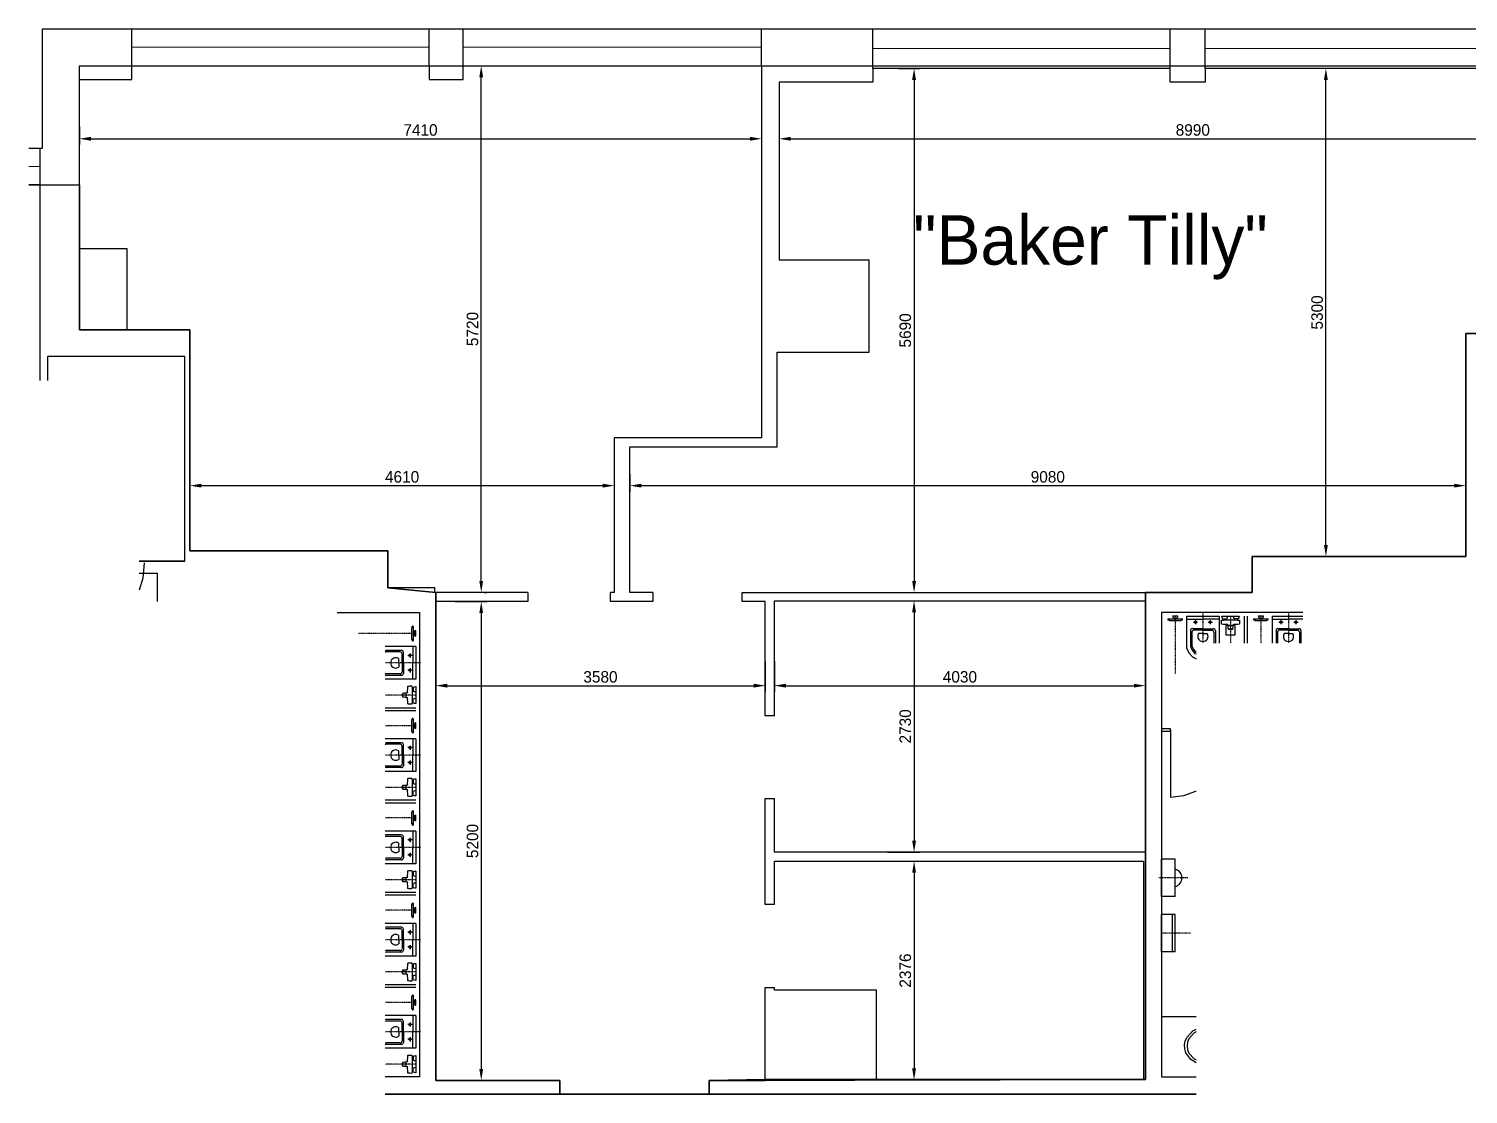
# Model space of a CAD drawing. Header units: millimetres. Extents: x 1205159 to 1229863, y -139562 to -127992.
# Drawn here: x 1205159 to 1220796, y -139562 to -127992 of the extents above; entities that cross this region are included whole.
import ezdxf

# ---------------------------------------------------------------- set-up
doc = ezdxf.new("R2010")
doc.units = ezdxf.units.MM
doc.linetypes.add('DASHDOT2', pattern=[12.7, 6.35, -3.175, 0, -3.175])
for name, color, linetype in [('OFFICE_BOUNDARY', 3, 'Continuous'), ('Qapi', 7, 'Continuous'), ('Santexnika', 7, 'Continuous')]:
    doc.layers.add(name, color=color, linetype=linetype)

msp = doc.modelspace()

# ---------------------------------------------------------------- linework, layer by layer
for p, q in [((1205309, -129287), (1205309, -127992)), ((1205309, -127992), (1222699, -127992)), ((1206279, -128542), (1206279, -128392)), ((1206279, -128392), (1209509, -128392)), ((1209509, -128392), (1209509, -128542)), ((1209879, -128542), (1209879, -128392)), ((1209879, -128392), (1213119, -128392)), ((1213119, -128392), (1213119, -132432)), ((1205709, -130382), (1205709, -128542)), ((1205709, -128542), (1206279, -128542)), ((1209509, -128542), (1209879, -128542)), ((1205159, -129287), (1205309, -129287)), ((1205283, -129687), (1205159, -129687)), ((1205283, -131812), (1205283, -129687)), ((1206229, -130382), (1205709, -130382)), ((1206229, -131262), (1206229, -130382)), ((1206909, -131262), (1206229, -131262)), ((1206909, -133662), (1206909, -131262)), ((1206853, -131552), (1205363, -131552)), ((1205363, -131552), (1205363, -131812)), ((1206853, -133772), (1206853, -131552)), ((1213119, -132432), (1211519, -132432)), ((1211519, -132432), (1211519, -134112)), ((1209059, -133662), (1206909, -133662)), ((1209059, -134062), (1209059, -133662)), ((1206359, -133772), (1206853, -133772)), ((1206359, -133902), (1206553, -133902)), ((1206553, -133902), (1206553, -134212)), ((1209569, -134062), (1209059, -134062)), ((1209569, -134112), (1209569, -134062)), ((1210579, -134112), (1209569, -134112)), ((1211519, -134112), (1211479, -134112)), ((1208509, -134332), (1209403, -134332)), ((1209403, -134332), (1209403, -139372)), ((1218999, -134332), (1217463, -134332)), ((1217463, -134332), (1217463, -139372)), ((1218999, -134332), (1217463, -134332)), ((1217463, -134332), (1217463, -139372)), ((1209403, -139372), (1209029, -139372)), ((1217463, -139372), (1217839, -139372)), ((1217463, -139372), (1217839, -139372)), ((1210929, -139562), (1209029, -139562)), ((1217839, -139562), (1212549, -139562))]:
    msp.add_line(p, q)
at = {"color": 18, "lineweight": 30, "true_color": 0x000000}
for p, q in [((1205709, -128392), (1222299, -128392)), ((1205709, -131262), (1205709, -128392)), ((1206909, -131262), (1205709, -131262)), ((1206909, -133662), (1206909, -131262)), ((1222299, -131302), (1220769, -131302)), ((1220769, -131302), (1220769, -133722)), ((1209059, -133662), (1206909, -133662)), ((1209059, -134062), (1209059, -133662)), ((1220769, -133722), (1218449, -133722)), ((1218449, -133722), (1218449, -134112)), ((1209579, -134112), (1209059, -134062)), ((1209579, -139412), (1209579, -134112)), ((1218449, -134112), (1217289, -134112)), ((1217289, -134112), (1217289, -139402)), ((1210929, -139412), (1209579, -139412)), ((1210929, -139562), (1210929, -139412)), ((1213159, -139402), (1212549, -139412)), ((1212549, -139412), (1212549, -139562)), ((1217289, -139402), (1213159, -139402)), ((1212549, -139562), (1210929, -139562))]:
    msp.add_line(p, q, dxfattribs=at)
at = {"color": 0, "lineweight": -2, "transparency": 16777216}
for p, q in [((1210074, -133987), (1210074, -128517)), ((1210105, -128392), (1210136, -128392)), ((1214607, -128422), (1214839, -128422)), ((1219755, -128422), (1219187, -128422)), ((1214776, -128547), (1214776, -133987)), ((1219250, -133597), (1219250, -128547)), ((1213309, -129001), (1213309, -129249)), ((1205709, -129051), (1205709, -129249)), ((1213119, -129051), (1213119, -129249)), ((1205834, -129186), (1212994, -129186)), ((1213434, -129186), (1222174, -129186)), ((1206909, -132493), (1206909, -133016)), ((1211519, -132766), (1211519, -133016)), ((1211689, -132829), (1211689, -133016)), ((1207034, -132953), (1211394, -132953)), ((1211814, -132953), (1220644, -132953)), ((1220769, -132975), (1220769, -133016)), ((1219577, -133722), (1219187, -133722)), ((1210105, -134112), (1210136, -134112)), ((1214607, -134112), (1214839, -134112)), ((1209789, -134212), (1210136, -134212)), ((1214289, -134202), (1214839, -134202)), ((1210074, -134337), (1210074, -139287)), ((1214776, -134327), (1214776, -136807)), ((1217289, -134540), (1217289, -135187)), ((1209579, -134738), (1209579, -135187)), ((1213159, -134863), (1213159, -135187)), ((1213259, -134858), (1213259, -135187)), ((1209704, -135125), (1213034, -135125)), ((1213384, -135125), (1217164, -135125)), ((1214489, -136932), (1214839, -136932)), ((1214620, -137032), (1214839, -137032)), ((1214776, -137157), (1214776, -139282)), ((1209789, -139412), (1210136, -139412)), ((1214625, -139407), (1214839, -139407))]:
    msp.add_line(p, q, dxfattribs=at)
at = {"color": 5, "lineweight": 5}
msp.add_line((1205159, -129487), (1205283, -129487), dxfattribs=at)
at = {"color": 1, "lineweight": 30}
for p, q in [((1205159, -129687), (1205709, -129687)), ((1205709, -129687), (1205709, -131262)), ((1205709, -131262), (1206909, -131262)), ((1206909, -131262), (1206909, -133662)), ((1220769, -133722), (1220769, -131302)), ((1220769, -131302), (1222299, -131302)), ((1206909, -133662), (1209059, -133662)), ((1209059, -133662), (1209059, -134062)), ((1206853, -133772), (1206359, -133772)), ((1218449, -134112), (1218449, -133722)), ((1218449, -133722), (1220769, -133722)), ((1209059, -134062), (1209579, -134112)), ((1209579, -134112), (1209579, -139412)), ((1217289, -139402), (1217289, -134112)), ((1217289, -134112), (1218449, -134112)), ((1209579, -139412), (1210929, -139412)), ((1210929, -139412), (1210929, -139562)), ((1212549, -139412), (1217289, -139402)), ((1212549, -139562), (1212549, -139412)), ((1209029, -139562), (1217839, -139562)), ((1210929, -139562), (1212549, -139562))]:
    msp.add_line(p, q, dxfattribs=at)
for points in [[(1206279, -128392), (1206279, -127992)], [(1209509, -128392), (1209509, -127992)], [(1209879, -128392), (1209879, -127992)], [(1213119, -128392), (1213119, -127992)], [(1214329, -128422), (1214329, -127992)], [(1217559, -128422), (1217559, -127992)], [(1217939, -128422), (1217939, -127992)], [(1221199, -131302), (1221199, -130382), (1222299, -130382), (1222299, -128572), (1221169, -128572), (1221169, -128422), (1217939, -128422), (1217939, -128572), (1217559, -128572), (1217559, -128422), (1214329, -128422), (1214329, -128572), (1213309, -128572), (1213309, -130502)], [(1205283, -129882), (1205283, -129287)], [(1211939, -134112), (1211689, -134112), (1211689, -132532), (1213289, -132532), (1213289, -131502), (1214289, -131502), (1214289, -130502)], [(1213309, -130502), (1214289, -130502)], [(1212909, -134112), (1218449, -134112), (1218449, -133722), (1220769, -133722), (1220769, -131302), (1221199, -131302)], [(1210579, -134112), (1210579, -134212), (1209579, -134212), (1209579, -139412), (1210929, -139412), (1210929, -139562)], [(1211939, -134112), (1211939, -134212), (1211479, -134212), (1211479, -134112)], [(1213259, -135452), (1213159, -135452), (1213159, -134212), (1212909, -134212), (1212909, -134112)], [(1213259, -135452), (1213259, -134202), (1217289, -134202), (1217289, -136932), (1213259, -136932), (1213259, -136352)], [(1213259, -137502), (1213159, -137502), (1213159, -136352), (1213259, -136352)], [(1213259, -137502), (1213259, -137032), (1217269, -137032), (1217269, -139402), (1214369, -139402), (1214369, -138432), (1213259, -138432), (1213259, -138402)], [(1212549, -139412), (1213159, -139412), (1213159, -138402), (1213259, -138402)], [(1212549, -139562), (1212549, -139412)]]:
    msp.add_lwpolyline(points)
at = {"color": 5, "lineweight": 5}
for points in [[(1206279, -128192), (1209509, -128192)], [(1209879, -128192), (1213119, -128192)], [(1217559, -128207), (1214329, -128207)], [(1221169, -128207), (1217939, -128207)]]:
    msp.add_lwpolyline(points, dxfattribs=at)
at = {"color": 0, "transparency": 16777216}
for points in [[(1210053, -128517), (1210094, -128517), (1210074, -128392)], [(1214755, -128547), (1214797, -128547), (1214776, -128422)], [(1219229, -128547), (1219271, -128547), (1219250, -128422)], [(1205834, -129165), (1205834, -129207), (1205709, -129186)], [(1212994, -129165), (1212994, -129207), (1213119, -129186)], [(1213434, -129165), (1213434, -129207), (1213309, -129186)], [(1207034, -132932), (1207034, -132974), (1206909, -132953)], [(1211394, -132932), (1211394, -132974), (1211519, -132953)], [(1211814, -132932), (1211814, -132974), (1211689, -132953)], [(1220644, -132932), (1220644, -132974), (1220769, -132953)], [(1219229, -133597), (1219271, -133597), (1219250, -133722)], [(1210053, -133987), (1210094, -133987), (1210074, -134112)], [(1214755, -133987), (1214797, -133987), (1214776, -134112)], [(1210053, -134337), (1210094, -134337), (1210074, -134212)], [(1214755, -134327), (1214797, -134327), (1214776, -134202)], [(1209704, -135104), (1209704, -135146), (1209579, -135125)], [(1213034, -135104), (1213034, -135146), (1213159, -135125)], [(1213384, -135104), (1213384, -135146), (1213259, -135125)], [(1217164, -135104), (1217164, -135146), (1217289, -135125)], [(1214755, -136807), (1214797, -136807), (1214776, -136932)], [(1214755, -137157), (1214797, -137157), (1214776, -137032)], [(1210053, -139287), (1210094, -139287), (1210074, -139412)], [(1214755, -139282), (1214797, -139282), (1214776, -139407)]]:
    msp.add_solid(points, dxfattribs=at)
at = {"layer": 'OFFICE_BOUNDARY'}
msp.add_lwpolyline([(1205709, -128392), (1222299, -128392), (1222299, -131302), (1220769, -131302), (1220769, -133722), (1218449, -133722), (1218449, -134112), (1217289, -134112), (1217289, -139402), (1213159, -139402), (1212549, -139412), (1212549, -139562), (1210929, -139562), (1210929, -139412), (1209579, -139412), (1209579, -134112), (1209059, -134062), (1209059, -133662), (1206909, -133662), (1206909, -131262), (1205709, -131262), (1205709, -128392)], close=True, dxfattribs=at)
at = {"layer": 'Qapi'}
msp.add_lwpolyline([(1206413, -133792), (1206397, -133958), (1206359, -134089)], dxfattribs=at)
at = {"layer": 'Santexnika', "color": 26, "linetype": 'DASHDOT2', "true_color": 0x791e15}
for p, q in [((1217913, -134322), (1217913, -134662)), ((1218843, -134322), (1218843, -134662)), ((1217613, -134372), (1217613, -134996)), ((1218213, -134372), (1218213, -134662)), ((1218543, -134372), (1218543, -134662)), ((1209363, -134558), (1208739, -134558)), ((1209413, -134878), (1209029, -134878)), ((1209363, -135228), (1209029, -135228)), ((1209363, -135560), (1209029, -135560)), ((1209413, -135880), (1209029, -135880)), ((1209363, -136230), (1209029, -136230)), ((1209363, -136562), (1209029, -136562)), ((1209413, -136882), (1209029, -136882)), ((1209363, -137232), (1209029, -137232)), ((1217749, -137212), (1217433, -137212)), ((1209363, -137564), (1209029, -137564)), ((1209413, -137884), (1209029, -137884)), ((1217779, -137812), (1217463, -137812)), ((1209363, -138234), (1209029, -138234)), ((1209363, -138566), (1209029, -138566)), ((1209413, -138886), (1209029, -138886)), ((1209363, -139236), (1209029, -139236))]:
    msp.add_line(p, q, dxfattribs=at)
at = {"layer": 'Santexnika'}
for p, q in [((1217538, -134400), (1217688, -134400)), ((1217538, -134410), (1217549, -134410)), ((1217549, -134400), (1217549, -134417)), ((1217549, -134417), (1217678, -134417)), ((1217643, -134372), (1217584, -134372)), ((1217591, -134389), (1217635, -134389)), ((1217597, -134400), (1217597, -134389)), ((1217630, -134400), (1217630, -134389)), ((1217678, -134400), (1217678, -134417)), ((1217678, -134410), (1217688, -134410)), ((1217736, -134372), (1218091, -134372)), ((1217736, -134372), (1217736, -134714)), ((1217736, -134404), (1217913, -134404)), ((1217810, -134435), (1217856, -134435)), ((1217832, -134413), (1217832, -134457)), ((1218091, -134404), (1217913, -134404)), ((1217971, -134435), (1218017, -134435)), ((1217993, -134413), (1217993, -134457)), ((1218091, -134372), (1218091, -134662)), ((1218120, -134372), (1218306, -134372)), ((1218128, -134399), (1218172, -134399)), ((1218133, -134413), (1218133, -134399)), ((1218166, -134410), (1218166, -134399)), ((1218234, -134475), (1218192, -134475)), ((1218298, -134399), (1218255, -134399)), ((1218260, -134410), (1218260, -134399)), ((1218293, -134413), (1218293, -134399)), ((1218363, -134372), (1218363, -134662)), ((1218393, -134372), (1218393, -134662)), ((1218468, -134400), (1218618, -134400)), ((1218468, -134410), (1218479, -134410)), ((1218479, -134400), (1218479, -134417)), ((1218479, -134417), (1218608, -134417)), ((1218573, -134372), (1218514, -134372)), ((1218521, -134389), (1218565, -134389)), ((1218527, -134400), (1218527, -134389)), ((1218560, -134400), (1218560, -134389)), ((1218608, -134400), (1218608, -134417)), ((1218608, -134410), (1218618, -134410)), ((1218666, -134372), (1218999, -134372)), ((1218666, -134372), (1218666, -134662)), ((1218666, -134404), (1218843, -134404)), ((1218740, -134435), (1218786, -134435)), ((1218762, -134413), (1218762, -134457)), ((1218999, -134404), (1218843, -134404)), ((1218901, -134435), (1218947, -134435)), ((1218923, -134413), (1218923, -134457)), ((1209334, -134493), (1209317, -134493)), ((1209317, -134493), (1209317, -134622)), ((1209334, -134622), (1209317, -134622)), ((1209324, -134483), (1209324, -134493)), ((1209324, -134622), (1209324, -134633)), ((1209334, -134483), (1209334, -134633)), ((1209334, -134541), (1209345, -134541)), ((1209334, -134574), (1209345, -134574)), ((1209345, -134536), (1209345, -134579)), ((1209363, -134587), (1209363, -134528)), ((1217778, -134527), (1217778, -134695)), ((1217794, -134543), (1217794, -134694)), ((1217913, -134506), (1217799, -134506)), ((1217913, -134521), (1217815, -134521)), ((1217913, -134557), (1217867, -134557)), ((1217913, -134506), (1218028, -134506)), ((1217913, -134521), (1218011, -134521)), ((1217913, -134557), (1217960, -134557)), ((1218032, -134543), (1218032, -134662)), ((1218049, -134527), (1218049, -134662)), ((1218708, -134527), (1218708, -134662)), ((1218724, -134543), (1218724, -134662)), ((1218843, -134506), (1218729, -134506)), ((1218843, -134521), (1218745, -134521)), ((1218843, -134557), (1218797, -134557)), ((1218843, -134506), (1218958, -134506)), ((1218843, -134521), (1218941, -134521)), ((1218843, -134557), (1218890, -134557)), ((1218962, -134543), (1218962, -134662)), ((1218979, -134527), (1218979, -134662)), ((1209363, -134700), (1209029, -134700)), ((1209208, -134742), (1209040, -134742)), ((1209192, -134759), (1209041, -134759)), ((1209214, -134878), (1209214, -134780)), ((1209229, -134878), (1209229, -134763)), ((1209300, -134775), (1209300, -134820)), ((1209331, -134700), (1209331, -134878)), ((1209363, -134700), (1209363, -135055)), ((1209177, -134878), (1209177, -134831)), ((1209177, -134878), (1209177, -134924)), ((1209214, -134878), (1209214, -134975)), ((1209229, -134878), (1209229, -134992)), ((1209322, -134796), (1209278, -134796)), ((1209300, -134936), (1209300, -134981)), ((1209331, -135055), (1209331, -134878)), ((1209363, -135055), (1209029, -135055)), ((1209208, -135013), (1209040, -135013)), ((1209192, -134996), (1209041, -134996)), ((1209322, -134957), (1209278, -134957)), ((1209260, -135249), (1209260, -135206)), ((1209322, -135148), (1209335, -135148)), ((1209324, -135181), (1209335, -135181)), ((1209335, -135142), (1209335, -135186)), ((1209363, -135135), (1209363, -135320)), ((1209029, -135364), (1209363, -135364)), ((1209029, -135394), (1209363, -135394)), ((1209322, -135307), (1209335, -135307)), ((1209324, -135275), (1209335, -135275)), ((1209335, -135313), (1209335, -135269)), ((1209334, -135495), (1209317, -135495)), ((1209317, -135495), (1209317, -135624)), ((1209324, -135485), (1209324, -135495)), ((1209334, -135485), (1209334, -135635)), ((1209334, -135543), (1209345, -135543)), ((1209345, -135538), (1209345, -135581)), ((1209363, -135589), (1209363, -135530)), ((1209363, -135702), (1209029, -135702)), ((1209334, -135624), (1209317, -135624)), ((1209324, -135624), (1209324, -135635)), ((1209331, -135702), (1209331, -135880)), ((1209334, -135576), (1209345, -135576)), ((1209363, -135702), (1209363, -136057)), ((1217563, -135592), (1217463, -135592)), ((1217563, -135622), (1217463, -135622)), ((1217563, -135622), (1217563, -135592)), ((1217563, -135607), (1217563, -136337)), ((1209208, -135744), (1209040, -135744)), ((1209192, -135761), (1209041, -135761)), ((1209177, -135880), (1209177, -135833)), ((1209177, -135880), (1209177, -135926)), ((1209214, -135880), (1209214, -135782)), ((1209214, -135880), (1209214, -135977)), ((1209229, -135880), (1209229, -135765)), ((1209229, -135880), (1209229, -135994)), ((1209322, -135798), (1209278, -135798)), ((1209300, -135777), (1209300, -135822)), ((1209331, -136057), (1209331, -135880)), ((1209208, -136015), (1209040, -136015)), ((1209192, -135998), (1209041, -135998)), ((1209322, -135959), (1209278, -135959)), ((1209300, -135938), (1209300, -135983)), ((1209363, -136057), (1209029, -136057)), ((1209322, -136150), (1209335, -136150)), ((1209324, -136183), (1209335, -136183)), ((1209335, -136144), (1209335, -136188)), ((1209363, -136137), (1209363, -136322)), ((1209260, -136251), (1209260, -136208)), ((1209322, -136309), (1209335, -136309)), ((1209324, -136277), (1209335, -136277)), ((1209335, -136315), (1209335, -136271)), ((1209029, -136366), (1209363, -136366)), ((1209029, -136396), (1209363, -136396)), ((1209334, -136497), (1209317, -136497)), ((1209317, -136497), (1209317, -136626)), ((1209324, -136487), (1209324, -136497)), ((1209334, -136487), (1209334, -136637)), ((1209334, -136626), (1209317, -136626)), ((1209324, -136626), (1209324, -136637)), ((1209334, -136545), (1209345, -136545)), ((1209334, -136578), (1209345, -136578)), ((1209345, -136540), (1209345, -136583)), ((1209363, -136591), (1209363, -136532)), ((1209363, -136704), (1209029, -136704)), ((1209208, -136746), (1209040, -136746)), ((1209192, -136763), (1209041, -136763)), ((1209214, -136882), (1209214, -136784)), ((1209229, -136882), (1209229, -136767)), ((1209322, -136800), (1209278, -136800)), ((1209300, -136779), (1209300, -136824)), ((1209331, -136704), (1209331, -136882)), ((1209363, -136704), (1209363, -137059)), ((1209177, -136882), (1209177, -136835)), ((1209177, -136882), (1209177, -136928)), ((1209214, -136882), (1209214, -136979)), ((1209229, -136882), (1209229, -136996)), ((1209322, -136961), (1209278, -136961)), ((1209300, -136940), (1209300, -136985)), ((1209331, -137059), (1209331, -136882)), ((1209363, -137059), (1209029, -137059)), ((1209208, -137017), (1209040, -137017)), ((1209192, -137000), (1209041, -137000)), ((1209363, -137139), (1209363, -137324)), ((1209260, -137253), (1209260, -137210)), ((1209322, -137152), (1209335, -137152)), ((1209324, -137185), (1209335, -137185)), ((1209324, -137279), (1209335, -137279)), ((1209335, -137146), (1209335, -137190)), ((1209335, -137317), (1209335, -137273)), ((1209029, -137368), (1209363, -137368)), ((1209029, -137398), (1209363, -137398)), ((1209322, -137311), (1209335, -137311)), ((1209334, -137499), (1209317, -137499)), ((1209317, -137499), (1209317, -137628)), ((1209324, -137489), (1209324, -137499)), ((1209334, -137489), (1209334, -137639)), ((1209334, -137547), (1209345, -137547)), ((1209334, -137580), (1209345, -137580)), ((1209345, -137542), (1209345, -137585)), ((1209363, -137593), (1209363, -137534)), ((1209363, -137706), (1209029, -137706)), ((1209208, -137748), (1209040, -137748)), ((1209192, -137765), (1209041, -137765)), ((1209334, -137628), (1209317, -137628)), ((1209324, -137628), (1209324, -137639)), ((1209331, -137706), (1209331, -137884)), ((1209363, -137706), (1209363, -138061)), ((1209177, -137884), (1209177, -137837)), ((1209177, -137884), (1209177, -137930)), ((1209214, -137884), (1209214, -137786)), ((1209214, -137884), (1209214, -137981)), ((1209229, -137884), (1209229, -137769)), ((1209229, -137884), (1209229, -137998)), ((1209322, -137802), (1209278, -137802)), ((1209300, -137781), (1209300, -137826)), ((1209331, -138061), (1209331, -137884)), ((1209363, -138061), (1209029, -138061)), ((1209208, -138019), (1209040, -138019)), ((1209192, -138002), (1209041, -138002)), ((1209322, -137963), (1209278, -137963)), ((1209300, -137942), (1209300, -137987)), ((1209260, -138255), (1209260, -138212)), ((1209322, -138154), (1209335, -138154)), ((1209324, -138187), (1209335, -138187)), ((1209335, -138148), (1209335, -138192)), ((1209363, -138141), (1209363, -138326)), ((1209029, -138370), (1209363, -138370)), ((1209322, -138313), (1209335, -138313)), ((1209324, -138281), (1209335, -138281)), ((1209335, -138319), (1209335, -138275)), ((1209029, -138400), (1209363, -138400)), ((1209334, -138501), (1209317, -138501)), ((1209317, -138501), (1209317, -138630)), ((1209324, -138491), (1209324, -138501)), ((1209334, -138491), (1209334, -138641)), ((1209345, -138544), (1209345, -138587)), ((1209363, -138595), (1209363, -138536)), ((1209334, -138630), (1209317, -138630)), ((1209324, -138630), (1209324, -138641)), ((1209334, -138549), (1209345, -138549)), ((1209334, -138582), (1209345, -138582)), ((1209363, -138708), (1209029, -138708)), ((1209208, -138750), (1209040, -138750)), ((1209192, -138767), (1209041, -138767)), ((1209177, -138886), (1209177, -138839)), ((1209214, -138886), (1209214, -138788)), ((1209229, -138886), (1209229, -138771)), ((1209322, -138804), (1209278, -138804)), ((1209300, -138783), (1209300, -138828)), ((1209331, -138708), (1209331, -138886)), ((1209363, -138708), (1209363, -139063)), ((1217839, -138722), (1217463, -138722)), ((1209192, -139004), (1209041, -139004)), ((1209177, -138886), (1209177, -138932)), ((1209214, -138886), (1209214, -138983)), ((1209229, -138886), (1209229, -139000)), ((1209322, -138965), (1209278, -138965)), ((1209300, -138944), (1209300, -138989)), ((1209331, -139063), (1209331, -138886)), ((1209363, -139063), (1209029, -139063)), ((1209208, -139021), (1209040, -139021)), ((1209322, -139156), (1209335, -139156)), ((1209335, -139150), (1209335, -139194)), ((1209363, -139143), (1209363, -139328)), ((1209260, -139257), (1209260, -139214)), ((1209322, -139315), (1209335, -139315)), ((1209324, -139189), (1209335, -139189)), ((1209324, -139283), (1209335, -139283)), ((1209335, -139321), (1209335, -139277))]:
    msp.add_line(p, q, dxfattribs=at)
at = {"layer": 'Santexnika', "ltscale": 6}
for p, q in [((1217613, -137009), (1217463, -137009)), ((1217463, -137415), (1217463, -137009)), ((1217613, -137415), (1217613, -137009)), ((1217613, -137415), (1217463, -137415)), ((1217613, -137609), (1217463, -137609)), ((1217463, -138015), (1217463, -137609)), ((1217585, -138015), (1217585, -137609)), ((1217613, -138015), (1217613, -137609)), ((1217613, -138015), (1217463, -138015))]:
    msp.add_line(p, q, dxfattribs=at)
at = {"layer": 'Santexnika', "linetype": 'ByBlock'}
msp.add_lwpolyline([(1218163, -134472), (1218163, -134572), (1218263, -134572), (1218263, -134472)], close=True, dxfattribs=at)
at = {"layer": 'Santexnika'}
for points in [[(1209040, -134742), (1209029, -134747)], [(1209041, -134759), (1209029, -134764)], [(1217736, -134714), (1217761, -134769), (1217801, -134813), (1217839, -134833)], [(1217778, -134695), (1217796, -134739), (1217826, -134774), (1217839, -134781)], [(1217794, -134694), (1217811, -134732), (1217838, -134762), (1217839, -134762)], [(1209029, -134991), (1209041, -134996)], [(1209029, -135008), (1209040, -135013)], [(1209040, -135744), (1209029, -135749)], [(1209041, -135761), (1209029, -135766)], [(1209029, -135993), (1209041, -135998)], [(1209029, -136010), (1209040, -136015)], [(1217563, -136337), (1217706, -136317), (1217838, -136272), (1217839, -136272)], [(1209040, -136746), (1209029, -136751)], [(1209041, -136763), (1209029, -136768)], [(1209029, -136995), (1209041, -137000)], [(1209029, -137012), (1209040, -137017)], [(1209040, -137748), (1209029, -137753)], [(1209041, -137765), (1209029, -137770)], [(1209029, -137997), (1209041, -138002)], [(1209029, -138014), (1209040, -138019)], [(1209040, -138750), (1209029, -138755)], [(1209041, -138767), (1209029, -138772)], [(1217839, -139221), (1217783, -139185), (1217729, -139112), (1217716, -139070), (1217714, -139026), (1217722, -138982), (1217741, -138941), (1217804, -138872), (1217839, -138855)], [(1209029, -138999), (1209041, -139004)], [(1217839, -138885), (1217818, -138896), (1217761, -138960), (1217746, -138997), (1217741, -139037), (1217746, -139078), (1217761, -139115), (1217818, -139179), (1217839, -139190)], [(1209029, -139016), (1209040, -139021)]]:
    msp.add_lwpolyline(points, dxfattribs=at)
for centre in [(1217832, -134435), (1217993, -134435), (1218762, -134435), (1218923, -134435), (1209299, -134796), (1209299, -134957), (1209299, -135798), (1209299, -135959), (1209299, -136800), (1209299, -136961), (1209299, -137802), (1209299, -137963), (1209299, -138804), (1209299, -138965)]:
    msp.add_circle(centre, 11.1, dxfattribs=at)
for centre, radius, start, end in [((1209329, -134483), 5, 0, 180), ((1217538, -134405), 5, 90, -90), ((1217621, -134366), 37.4, -171.9817, -147.4456), ((1217597, -134383), 8.09, -157.0081, -131.5044), ((1217630, -134383), 8.09, -48.4956, -22.9919), ((1217606, -134366), 37.4, -32.5544, -8.0183), ((1217688, -134405), 5, -90, 90), ((1218468, -134405), 5, 90, -90), ((1218551, -134366), 37.4, -171.9817, -147.4456), ((1218527, -134383), 8.09, -157.0081, -131.5044), ((1218560, -134383), 8.09, -48.4956, -22.9919), ((1218536, -134366), 37.4, -32.5544, -8.0183), ((1218618, -134405), 5, -90, 90), ((1209329, -134633), 5, 180, 0), ((1209351, -134541), 8.09, 112.9919, 138.4956), ((1209351, -134574), 8.09, -138.4956, -112.9919), ((1209368, -134565), 37.4, 98.0183, 122.5544), ((1209368, -134550), 37.4, -122.5544, -98.0183), ((1217799, -134527), 21.6, 91.6856, -179.5761), ((1217816, -134543), 21.6, 91.6856, -179.5761), ((1217915, -134589), 57.5, 146.4449, -122.0212), ((1217912, -134589), 57.5, -57.9788, 33.5551), ((1218010, -134543), 21.6, -0.4239, 88.3144), ((1218027, -134527), 21.6, -0.4239, 88.3144), ((1218729, -134527), 21.6, 91.6856, -179.5761), ((1218746, -134543), 21.6, 91.6856, -179.5761), ((1218845, -134589), 57.5, 146.4449, -122.0212), ((1218842, -134589), 57.5, -57.9788, 33.5551), ((1218940, -134543), 21.6, -0.4239, 88.3144), ((1218957, -134527), 21.6, -0.4239, 88.3144), ((1209192, -134780), 21.6, 1.6856, 90.4239), ((1209207, -134764), 21.6, 1.6856, 90.4239), ((1217916, -134561), 82.9, -112.147, -91.6164), ((1217911, -134561), 82.9, -88.3836, -67.853), ((1218846, -134561), 82.9, -112.147, -91.6164), ((1218841, -134561), 82.9, -88.3836, -67.853), ((1209173, -134880), 82.9, 157.853, 178.3836), ((1209173, -134875), 82.9, -178.3836, -157.853), ((1209145, -134879), 57.5, 56.4449, 147.9788), ((1209145, -134876), 57.5, -147.9788, -56.4449), ((1209192, -134975), 21.6, -90.4239, -1.6856), ((1209207, -134991), 21.6, -90.4239, -1.6856), ((1209329, -135485), 5, 0, 180), ((1209351, -135543), 8.09, 112.9919, 138.4956), ((1209368, -135567), 37.4, 98.0183, 122.5544), ((1209329, -135635), 5, 180, 0), ((1209351, -135576), 8.09, -138.4956, -112.9919), ((1209368, -135552), 37.4, -122.5544, -98.0183), ((1209173, -135882), 82.9, 157.853, 178.3836), ((1209173, -135877), 82.9, -178.3836, -157.853), ((1209145, -135881), 57.5, 56.4449, 147.9788), ((1209192, -135782), 21.6, 1.6856, 90.4239), ((1209207, -135766), 21.6, 1.6856, 90.4239), ((1209145, -135878), 57.5, -147.9788, -56.4449), ((1209192, -135977), 21.6, -90.4239, -1.6856), ((1209207, -135993), 21.6, -90.4239, -1.6856), ((1209329, -136487), 5, 0, 180), ((1209329, -136637), 5, 180, 0), ((1209351, -136545), 8.09, 112.9919, 138.4956), ((1209351, -136578), 8.09, -138.4956, -112.9919), ((1209368, -136569), 37.4, 98.0183, 122.5544), ((1209368, -136554), 37.4, -122.5544, -98.0183), ((1209145, -136883), 57.5, 56.4449, 147.9788), ((1209192, -136784), 21.6, 1.6856, 90.4239), ((1209207, -136768), 21.6, 1.6856, 90.4239), ((1209173, -136884), 82.9, 157.853, 178.3836), ((1209173, -136879), 82.9, -178.3836, -157.853), ((1209145, -136880), 57.5, -147.9788, -56.4449), ((1209192, -136979), 21.6, -90.4239, -1.6856), ((1209207, -136995), 21.6, -90.4239, -1.6856), ((1209329, -137489), 5, 0, 180), ((1209351, -137547), 8.09, 112.9919, 138.4956), ((1209351, -137580), 8.09, -138.4956, -112.9919), ((1209368, -137571), 37.4, 98.0183, 122.5544), ((1209368, -137556), 37.4, -122.5544, -98.0183), ((1209192, -137786), 21.6, 1.6856, 90.4239), ((1209207, -137770), 21.6, 1.6856, 90.4239), ((1209329, -137639), 5, 180, 0), ((1209173, -137886), 82.9, 157.853, 178.3836), ((1209173, -137881), 82.9, -178.3836, -157.853), ((1209145, -137885), 57.5, 56.4449, 147.9788), ((1209145, -137882), 57.5, -147.9788, -56.4449), ((1209192, -137981), 21.6, -90.4239, -1.6856), ((1209207, -137997), 21.6, -90.4239, -1.6856), ((1209329, -138491), 5, 0, 180), ((1209351, -138549), 8.09, 112.9919, 138.4956), ((1209368, -138573), 37.4, 98.0183, 122.5544), ((1209329, -138641), 5, 180, 0), ((1209351, -138582), 8.09, -138.4956, -112.9919), ((1209368, -138558), 37.4, -122.5544, -98.0183), ((1209173, -138888), 82.9, 157.853, 178.3836), ((1209145, -138887), 57.5, 56.4449, 147.9788), ((1209192, -138788), 21.6, 1.6856, 90.4239), ((1209207, -138772), 21.6, 1.6856, 90.4239), ((1209173, -138883), 82.9, -178.3836, -157.853), ((1209145, -138884), 57.5, -147.9788, -56.4449), ((1209192, -138983), 21.6, -90.4239, -1.6856), ((1209207, -138999), 21.6, -90.4239, -1.6856)]:
    msp.add_arc(centre, radius, start, end, dxfattribs=at)
at = {"layer": 'Santexnika', "extrusion": (0, 0, -1)}
for centre, radius, start, end in [((-1218213, -135282), 873, 83.5005, 96.4995), ((-1218317, -134425), 203, -9.4367, 2.8251), ((-1218392, -131052), 3417, -86.452, -85.3885), ((-1218216, -134364), 95.7, -20.1457, -4.816), ((-1218133, -134393), 8.09, -48.4956, -22.9919), ((-1218166, -134393), 8.09, -157.0081, -131.5044), ((-1218084, -134364), 95.7, -175.184, -159.8543), ((-1218179, -134475), 12.7, 93.548, -179.8039), ((-1218192, -134479), 3.69, 16.722, 87.4622), ((-1218559, -134478), 371, -4.1243, 0.0652), ((-1218247, -134475), 12.7, -0.1961, 86.452), ((-1218234, -134479), 3.69, 92.5378, 163.278), ((-1217867, -134478), 371, 179.9348, -175.8757), ((-1218035, -131052), 3417, -94.6115, -93.548), ((-1218343, -134364), 95.7, -20.1457, -4.816), ((-1218260, -134393), 8.09, -48.4956, -22.9919), ((-1218293, -134393), 8.09, -157.0081, -131.5044), ((-1218211, -134364), 95.7, -175.184, -159.8543), ((-1218110, -134425), 203, 177.1749, -170.5633), ((-1218213, -134476), 37.6, -128.9136, -51.0864), ((-1218195, -134511), 3.74, -76.3079, 73.0956), ((-1218213, -134379), 137, -98.1276, -81.8724), ((-1218232, -134511), 3.74, 106.9044, -103.6921), ((-1209356, -135228), 137, -8.1276, 8.1276), ((-1209259, -135228), 37.6, -38.9136, 38.9136), ((-1209224, -135209), 3.74, 13.6921, 163.0956), ((-1209224, -135246), 3.74, -163.0956, -13.6921), ((-1209257, -135574), 371, 85.8757, 90.0652), ((-1209257, -134881), 371, -90.0652, -85.8757), ((-1209256, -135207), 3.69, 106.722, 177.4622), ((-1209256, -135249), 3.69, -177.4622, -106.722), ((-1209260, -135194), 12.7, -176.452, -89.8039), ((-1209260, -135261), 12.7, 89.8039, 176.452), ((-1212683, -135406), 3417, 3.548, 4.6115), ((-1212683, -135049), 3417, -4.6115, -3.548), ((-1209310, -135331), 203, 80.5633, 92.8251), ((-1208452, -135228), 873, 173.5005, -173.5005), ((-1209341, -135148), 8.09, 41.5044, 67.0081), ((-1209341, -135181), 8.09, -67.0081, -41.5044), ((-1209371, -135230), 95.7, 69.8543, 85.184), ((-1209371, -135098), 95.7, -85.184, -69.8543), ((-1209371, -135357), 95.7, 69.8543, 85.184), ((-1209310, -135124), 203, -92.8251, -80.5633), ((-1209341, -135275), 8.09, 41.5044, 67.0081), ((-1209341, -135308), 8.09, -67.0081, -41.5044), ((-1209371, -135225), 95.7, -85.184, -69.8543), ((-1209260, -136196), 12.7, -176.452, -89.8039), ((-1212683, -136408), 3417, 3.548, 4.6115), ((-1209310, -136333), 203, 80.5633, 92.8251), ((-1208452, -136230), 873, 173.5005, -173.5005), ((-1209341, -136150), 8.09, 41.5044, 67.0081), ((-1209341, -136183), 8.09, -67.0081, -41.5044), ((-1209371, -136232), 95.7, 69.8543, 85.184), ((-1209371, -136100), 95.7, -85.184, -69.8543), ((-1209356, -136230), 137, -8.1276, 8.1276), ((-1209259, -136230), 37.6, -38.9136, 38.9136), ((-1209224, -136211), 3.74, 13.6921, 163.0956), ((-1209224, -136248), 3.74, -163.0956, -13.6921), ((-1209257, -136576), 371, 85.8757, 90.0652), ((-1209257, -135883), 371, -90.0652, -85.8757), ((-1209256, -136209), 3.69, 106.722, 177.4622), ((-1209256, -136251), 3.69, -177.4622, -106.722), ((-1209260, -136263), 12.7, 89.8039, 176.452), ((-1212683, -136051), 3417, -4.6115, -3.548), ((-1209310, -136126), 203, -92.8251, -80.5633), ((-1209341, -136277), 8.09, 41.5044, 67.0081), ((-1209341, -136310), 8.09, -67.0081, -41.5044), ((-1209371, -136359), 95.7, 69.8543, 85.184), ((-1209371, -136227), 95.7, -85.184, -69.8543), ((-1212683, -137410), 3417, 3.548, 4.6115), ((-1209310, -137335), 203, 80.5633, 92.8251), ((-1208452, -137232), 873, 173.5005, -173.5005), ((-1209371, -137234), 95.7, 69.8543, 85.184), ((-1209356, -137232), 137, -8.1276, 8.1276), ((-1209259, -137232), 37.6, -38.9136, 38.9136), ((-1209224, -137213), 3.74, 13.6921, 163.0956), ((-1209224, -137250), 3.74, -163.0956, -13.6921), ((-1209257, -137578), 371, 85.8757, 90.0652), ((-1209257, -136885), 371, -90.0652, -85.8757), ((-1209256, -137211), 3.69, 106.722, 177.4622), ((-1209256, -137253), 3.69, -177.4622, -106.722), ((-1209260, -137198), 12.7, -176.452, -89.8039), ((-1209260, -137265), 12.7, 89.8039, 176.452), ((-1212683, -137053), 3417, -4.6115, -3.548), ((-1209341, -137152), 8.09, 41.5044, 67.0081), ((-1209341, -137185), 8.09, -67.0081, -41.5044), ((-1209341, -137279), 8.09, 41.5044, 67.0081), ((-1209371, -137102), 95.7, -85.184, -69.8543), ((-1209371, -137361), 95.7, 69.8543, 85.184), ((-1209310, -137128), 203, -92.8251, -80.5633), ((-1209341, -137312), 8.09, -67.0081, -41.5044), ((-1209371, -137229), 95.7, -85.184, -69.8543), ((-1209356, -138234), 137, -8.1276, 8.1276), ((-1209259, -138234), 37.6, -38.9136, 38.9136), ((-1209224, -138215), 3.74, 13.6921, 163.0956), ((-1209257, -138580), 371, 85.8757, 90.0652), ((-1209256, -138213), 3.69, 106.722, 177.4622), ((-1209260, -138200), 12.7, -176.452, -89.8039), ((-1212683, -138412), 3417, 3.548, 4.6115), ((-1209310, -138337), 203, 80.5633, 92.8251), ((-1208452, -138234), 873, 173.5005, -173.5005), ((-1209341, -138154), 8.09, 41.5044, 67.0081), ((-1209341, -138187), 8.09, -67.0081, -41.5044), ((-1209371, -138236), 95.7, 69.8543, 85.184), ((-1209371, -138104), 95.7, -85.184, -69.8543), ((-1209224, -138252), 3.74, -163.0956, -13.6921), ((-1209257, -137887), 371, -90.0652, -85.8757), ((-1209256, -138255), 3.69, -177.4622, -106.722), ((-1209260, -138267), 12.7, 89.8039, 176.452), ((-1212683, -138055), 3417, -4.6115, -3.548), ((-1209310, -138130), 203, -92.8251, -80.5633), ((-1209341, -138281), 8.09, 41.5044, 67.0081), ((-1209341, -138314), 8.09, -67.0081, -41.5044), ((-1209371, -138363), 95.7, 69.8543, 85.184), ((-1209371, -138231), 95.7, -85.184, -69.8543), ((-1212683, -139414), 3417, 3.548, 4.6115), ((-1209310, -139339), 203, 80.5633, 92.8251), ((-1208452, -139236), 873, 173.5005, -173.5005), ((-1209341, -139156), 8.09, 41.5044, 67.0081), ((-1209371, -139238), 95.7, 69.8543, 85.184), ((-1209356, -139236), 137, -8.1276, 8.1276), ((-1209259, -139236), 37.6, -38.9136, 38.9136), ((-1209224, -139217), 3.74, 13.6921, 163.0956), ((-1209224, -139254), 3.74, -163.0956, -13.6921), ((-1209257, -139582), 371, 85.8757, 90.0652), ((-1209257, -138889), 371, -90.0652, -85.8757), ((-1209256, -139215), 3.69, 106.722, 177.4622), ((-1209256, -139257), 3.69, -177.4622, -106.722), ((-1209260, -139202), 12.7, -176.452, -89.8039), ((-1209260, -139269), 12.7, 89.8039, 176.452), ((-1212683, -139057), 3417, -4.6115, -3.548), ((-1209341, -139189), 8.09, -67.0081, -41.5044), ((-1209341, -139283), 8.09, 41.5044, 67.0081), ((-1209341, -139316), 8.09, -67.0081, -41.5044), ((-1209371, -139106), 95.7, -85.184, -69.8543), ((-1209371, -139365), 95.7, 69.8543, 85.184), ((-1209371, -139233), 95.7, -85.184, -69.8543), ((-1209310, -139132), 203, -92.8251, -80.5633)]:
    msp.add_arc(centre, radius, start, end, dxfattribs=at)
at = {"layer": 'Santexnika', "ltscale": 6}
msp.add_arc((1217589, -137212), 97.1, -75.4671, 75.4671, dxfattribs=at)

# ---------------------------------------------------------------- texts
at = {"color": 0, "transparency": 16777216, "char_height": 125, "attachment_point": 5}
for s, insert in [('7410', (1209414, -129091)), ('8990', (1217804, -129091)), ('4610', (1209214, -132858)), ('9080', (1216229, -132858)), ('3580', (1211369, -135030)), ('4030', (1215274, -135030))]:
    msp.add_mtext(s, dxfattribs=dict(at, insert=insert))
at = {"color": 1, "lineweight": 30, "insert": (1212176, -130017), "char_height": 536, "attachment_point": 1}
msp.add_mtext_dynamic_manual_height_columns('\\A1;             {\\C256;\\c0;"Baker Tilly"   }', width=16951.92, gutter_width=8.37, heights=[-694], dxfattribs=at)
at = {"color": 0, "transparency": 16777216, "char_height": 125, "attachment_point": 5, "rotation": 90}
for s, insert in [('5300', (1219155, -131072)), ('5720', (1209979, -131252)), ('5690', (1214681, -131267)), ('2730', (1214681, -135567)), ('5200', (1209979, -136812)), ('2376', (1214681, -138219))]:
    msp.add_mtext(s, dxfattribs=dict(at, insert=insert))

doc.saveas('drawing.dxf')
